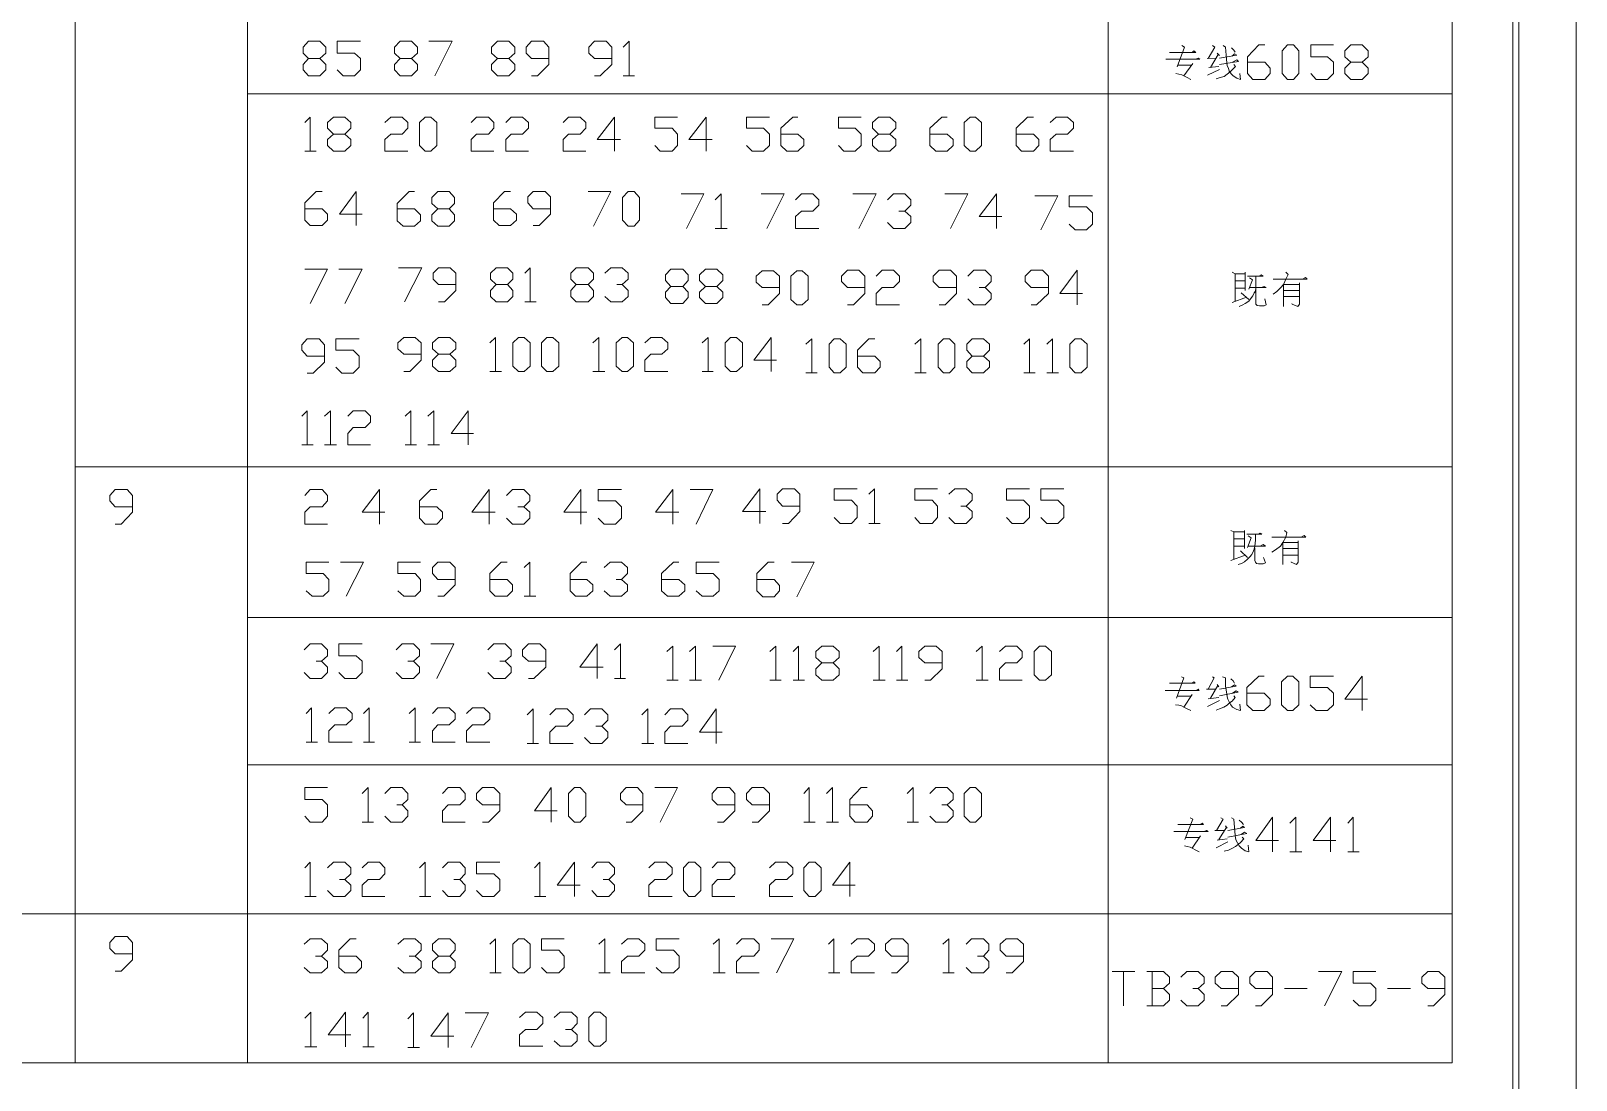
# Model space of a CAD drawing. Header units: millimetres. Extents: x 18 to 1853, y 466 to 763.
# Drawn here: x 1717.9 to 1852.6, y 524.9 to 616.4 of the extents above; entities that cross this region are included whole.
import ezdxf

# ---------------------------------------------------------------- set-up
doc = ezdxf.new("R2010")
doc.units = ezdxf.units.MM
doc.header["$MEASUREMENT"] = 0
doc.layers.add('1', color=7, linetype='Continuous')

msp = doc.modelspace()

# ---------------------------------------------------------------- linework, layer by layer
at = {"color": 255, "linetype": 'Continuous', "lineweight": 0}
msp.add_line((1852.6, 466.19), (1852.6, 763.16), dxfattribs=at)
for points in [[(1721.78, 682.6), (1721.78, 526.43)], [(1736.8, 682.6), (1736.8, 526.43)], [(1811.8, 682.6), (1811.8, 526.43)], [(1742.1, 612.49), (1741.64, 613.01), (1741.64, 613.48), (1742.1, 614), (1743.09, 614), (1743.61, 614.47), (1743.61, 614.99), (1743.09, 615.51), (1742.1, 615.51), (1741.64, 614.99), (1741.64, 614.47), (1742.1, 614)], [(1744.6, 613.01), (1745.12, 612.49), (1746.11, 612.49), (1746.63, 613.01), (1746.63, 614), (1746.11, 614.47), (1744.6, 614.47), (1744.6, 615.51), (1746.63, 615.51)], [(1750.11, 612.49), (1749.59, 613.01), (1749.59, 613.48), (1750.11, 614), (1751.1, 614), (1751.62, 614.47), (1751.62, 614.99), (1751.1, 615.51), (1750.11, 615.51), (1749.59, 614.99), (1749.59, 614.47), (1750.11, 614)], [(1752.6, 615.51), (1754.63, 615.51), (1753.12, 612.49)], [(1758.58, 612.49), (1758.06, 613.01), (1758.06, 613.48), (1758.58, 614), (1759.57, 614), (1760.09, 614.47), (1760.09, 614.99), (1759.57, 615.51), (1758.58, 615.51), (1758.06, 614.99), (1758.06, 614.47), (1758.58, 614)], [(1761.54, 612.49), (1762.06, 612.49), (1763.05, 613.48), (1763.05, 614.99), (1762.58, 615.51), (1761.54, 615.51), (1761.07, 614.99), (1761.07, 614.47), (1761.54, 614), (1763.05, 614)], [(1767.05, 612.49), (1767.52, 612.49), (1768.56, 613.48), (1768.56, 614.99), (1768.04, 615.51), (1767.05, 615.51), (1766.53, 614.99), (1766.53, 614.47), (1767.05, 614), (1768.56, 614)], [(1769.55, 614.99), (1770.07, 615.51), (1770.07, 612.49)], [(1817.15, 614.52), (1819.44, 614.52), (1819.28, 614.67), (1819.13, 614.52)], [(1818.24, 615.14), (1818.45, 614.99), (1817.83, 613.27)], [(1820.89, 615.14), (1821.1, 614.99), (1820.53, 614)], [(1821.41, 614.36), (1820.74, 613.22)], [(1821.31, 614.47), (1821.52, 614.26)], [(1821.52, 614.05), (1823.02, 614.31), (1822.82, 614.41), (1822.61, 614.21)], [(1821.83, 615.14), (1822.04, 614.99), (1822.09, 614.31), (1822.14, 613.63), (1822.19, 613.37), (1822.3, 613.17), (1822.35, 612.91), (1822.56, 612.65), (1822.71, 612.49), (1823.02, 612.28), (1823.34, 612.18), (1823.28, 612.7)], [(1822.56, 614.93), (1822.77, 614.73), (1822.87, 614.57)], [(1823.96, 613.69), (1825.47, 613.69), (1825.94, 613.17), (1825.94, 612.7), (1825.47, 612.18), (1824.43, 612.18), (1823.96, 612.7), (1823.96, 614.15), (1824.95, 615.19), (1825.47, 615.19)], [(1827.44, 612.18), (1826.97, 612.7), (1826.97, 614.67), (1827.44, 615.19), (1827.96, 615.19), (1828.43, 614.67), (1828.43, 612.7), (1827.96, 612.18), (1827.44, 612.18)], [(1829.47, 612.7), (1829.94, 612.18), (1830.92, 612.18), (1831.44, 612.7), (1831.44, 613.69), (1830.92, 614.15), (1829.47, 614.15), (1829.47, 615.19), (1831.44, 615.19)], [(1832.95, 612.18), (1832.43, 612.7), (1832.43, 613.17), (1832.95, 613.69), (1833.94, 613.69), (1834.46, 614.15), (1834.46, 614.67), (1833.94, 615.19), (1832.95, 615.19), (1832.43, 614.67), (1832.43, 614.15), (1832.95, 613.69)], [(1743.09, 614), (1743.61, 613.48), (1743.61, 613.01), (1743.09, 612.49), (1742.1, 612.49)], [(1751.1, 614), (1751.62, 613.48), (1751.62, 613.01), (1751.1, 612.49), (1750.11, 612.49)], [(1759.57, 614), (1760.09, 613.48), (1760.09, 613.01), (1759.57, 612.49), (1758.58, 612.49)], [(1816.84, 613.95), (1819.8, 613.95), (1819.65, 614.05), (1819.44, 613.95)], [(1817.88, 613.43), (1819.02, 613.43)], [(1819.18, 613.58), (1818.4, 612.49)], [(1820.43, 614), (1821.21, 614.05)], [(1820.48, 612.54), (1821.52, 613.06)], [(1820.58, 613.22), (1821.47, 613.32)], [(1822.77, 613.48), (1822.92, 613.32), (1822.61, 613.01), (1822.45, 612.85), (1822.19, 612.65), (1821.93, 612.44), (1821.57, 612.34), (1821.21, 612.23)], [(1821.52, 613.48), (1823.18, 613.74), (1823.02, 613.89), (1822.66, 613.69)], [(1833.94, 613.69), (1834.46, 613.17), (1834.46, 612.7), (1833.94, 612.18), (1832.95, 612.18)], [(1769.55, 612.49), (1770.53, 612.49)], [(1817.72, 612.7), (1817.98, 612.65), (1818.24, 612.59), (1818.4, 612.49), (1818.71, 612.34), (1819.02, 612.18)], [(1736.8, 610.93), (1841.79, 610.93)], [(1741.79, 608.44), (1742.26, 608.9), (1742.26, 605.94)], [(1744.29, 605.94), (1743.77, 606.41), (1743.77, 606.93), (1744.29, 607.4), (1745.27, 607.4), (1745.79, 607.92), (1745.79, 608.44), (1745.27, 608.9), (1744.29, 608.9), (1743.77, 608.44), (1743.77, 607.92), (1744.29, 607.4)], [(1748.76, 608.44), (1749.28, 608.9), (1750.26, 608.9), (1750.78, 608.44), (1750.78, 607.92), (1750.26, 607.4), (1749.28, 607.4), (1748.76, 606.93), (1748.76, 605.94), (1750.78, 605.94)], [(1752.29, 605.94), (1751.77, 606.41), (1751.77, 608.44), (1752.29, 608.9), (1752.76, 608.9), (1753.28, 608.44), (1753.28, 606.41), (1752.76, 605.94), (1752.29, 605.94)], [(1756.29, 608.44), (1756.76, 608.9), (1757.8, 608.9), (1758.27, 608.44), (1758.27, 607.92), (1757.8, 607.4), (1756.76, 607.4), (1756.29, 606.93), (1756.29, 605.94), (1758.27, 605.94)], [(1759.31, 608.44), (1759.77, 608.9), (1760.76, 608.9), (1761.28, 608.44), (1761.28, 607.92), (1760.76, 607.4), (1759.77, 607.4), (1759.31, 606.93), (1759.31, 605.94), (1761.28, 605.94)], [(1764.3, 608.44), (1764.76, 608.9), (1765.8, 608.9), (1766.27, 608.44), (1766.27, 607.92), (1765.8, 607.4), (1764.76, 607.4), (1764.3, 606.93), (1764.3, 605.94), (1766.27, 605.94)], [(1769.29, 606.93), (1767.26, 606.93), (1768.77, 608.9), (1768.77, 605.94)], [(1772.3, 606.41), (1772.77, 605.94), (1773.81, 605.94), (1774.28, 606.41), (1774.28, 607.4), (1773.81, 607.92), (1772.3, 607.92), (1772.3, 608.9), (1774.28, 608.9)], [(1777.29, 606.93), (1775.26, 606.93), (1776.77, 608.9), (1776.77, 605.94)], [(1780.3, 606.41), (1780.77, 605.94), (1781.76, 605.94), (1782.28, 606.41), (1782.28, 607.4), (1781.76, 607.92), (1780.3, 607.92), (1780.3, 608.9), (1782.28, 608.9)], [(1783.27, 607.4), (1784.77, 607.4), (1785.29, 606.93), (1785.29, 606.41), (1784.77, 605.94), (1783.79, 605.94), (1783.27, 606.41), (1783.27, 607.92), (1784.31, 608.9), (1784.77, 608.9)], [(1788.31, 606.41), (1788.78, 605.94), (1789.76, 605.94), (1790.28, 606.41), (1790.28, 607.4), (1789.76, 607.92), (1788.31, 607.92), (1788.31, 608.9), (1790.28, 608.9)], [(1791.79, 605.94), (1791.27, 606.41), (1791.27, 606.93), (1791.79, 607.4), (1792.78, 607.4), (1793.3, 607.92), (1793.3, 608.44), (1792.78, 608.9), (1791.79, 608.9), (1791.27, 608.44), (1791.27, 607.92), (1791.79, 607.4)], [(1796.26, 607.4), (1797.77, 607.4), (1798.29, 606.93), (1798.29, 606.41), (1797.77, 605.94), (1796.78, 605.94), (1796.26, 606.41), (1796.26, 607.92), (1797.3, 608.9), (1797.77, 608.9)], [(1799.79, 605.94), (1799.27, 606.41), (1799.27, 608.44), (1799.79, 608.9), (1800.26, 608.9), (1800.78, 608.44), (1800.78, 606.41), (1800.26, 605.94), (1799.79, 605.94)], [(1803.8, 607.4), (1805.3, 607.4), (1805.77, 606.93), (1805.77, 606.41), (1805.3, 605.94), (1804.26, 605.94), (1803.8, 606.41), (1803.8, 607.92), (1804.78, 608.9), (1805.3, 608.9)], [(1806.76, 608.44), (1807.28, 608.9), (1808.26, 608.9), (1808.78, 608.44), (1808.78, 607.92), (1808.26, 607.4), (1807.28, 607.4), (1806.76, 606.93), (1806.76, 605.94), (1808.78, 605.94)], [(1745.27, 607.4), (1745.79, 606.93), (1745.79, 606.41), (1745.27, 605.94), (1744.29, 605.94)], [(1792.78, 607.4), (1793.3, 606.93), (1793.3, 606.41), (1792.78, 605.94), (1791.79, 605.94)], [(1741.79, 605.94), (1742.78, 605.94)], [(1741.79, 600.9), (1743.3, 600.9), (1743.77, 600.43), (1743.77, 599.91), (1743.3, 599.45), (1742.26, 599.45), (1741.79, 599.91), (1741.79, 601.42), (1742.78, 602.41), (1743.3, 602.41)], [(1746.78, 600.43), (1744.81, 600.43), (1746.26, 602.41), (1746.26, 599.45)], [(1749.85, 600.9), (1751.36, 600.9), (1751.88, 600.38), (1751.88, 599.86), (1751.36, 599.39), (1750.37, 599.39), (1749.85, 599.86), (1749.85, 601.37), (1750.89, 602.41), (1751.36, 602.41)], [(1753.38, 599.39), (1752.86, 599.86), (1752.86, 600.38), (1753.38, 600.9), (1754.37, 600.9), (1754.84, 601.37), (1754.84, 601.89), (1754.37, 602.41), (1753.38, 602.41), (1752.86, 601.89), (1752.86, 601.37), (1753.38, 600.9)], [(1758.22, 600.9), (1759.72, 600.9), (1760.24, 600.43), (1760.24, 599.91), (1759.72, 599.45), (1758.74, 599.45), (1758.22, 599.91), (1758.22, 601.42), (1759.2, 602.41), (1759.72, 602.41)], [(1761.7, 599.45), (1762.22, 599.45), (1763.21, 600.43), (1763.21, 601.94), (1762.74, 602.41), (1761.7, 602.41), (1761.23, 601.94), (1761.23, 601.42), (1761.7, 600.9), (1763.21, 600.9)], [(1766.48, 602.41), (1768.45, 602.41), (1766.95, 599.39)], [(1769.96, 599.39), (1769.49, 599.91), (1769.49, 601.89), (1769.96, 602.41), (1770.48, 602.41), (1770.95, 601.89), (1770.95, 599.91), (1770.48, 599.39), (1769.96, 599.39)], [(1774.59, 602.2), (1776.56, 602.2), (1775.05, 599.19)], [(1777.55, 601.68), (1778.07, 602.2), (1778.07, 599.19)], [(1781.55, 602.2), (1783.58, 602.2), (1782.07, 599.19)], [(1784.57, 601.68), (1785.09, 602.2), (1786.07, 602.2), (1786.59, 601.68), (1786.59, 601.21), (1786.07, 600.69), (1785.09, 600.69), (1784.57, 600.23), (1784.57, 599.19), (1786.59, 599.19)], [(1789.55, 602.2), (1791.58, 602.2), (1790.07, 599.19)], [(1792.57, 601.68), (1793.09, 602.2), (1794.08, 602.2), (1794.6, 601.68), (1794.6, 601.21), (1794.08, 600.69), (1793.56, 600.69)], [(1797.56, 602.2), (1799.59, 602.2), (1798.08, 599.19)], [(1802.55, 600.23), (1800.57, 600.23), (1802.08, 602.2), (1802.08, 599.19)], [(1754.37, 600.9), (1754.84, 600.38), (1754.84, 599.86), (1754.37, 599.39), (1753.38, 599.39)], [(1805.41, 602.04), (1807.43, 602.04), (1805.93, 599.08)], [(1808.42, 599.55), (1808.94, 599.08), (1809.93, 599.08), (1810.45, 599.55), (1810.45, 600.54), (1809.93, 601.06), (1808.42, 601.06), (1808.42, 602.04), (1810.45, 602.04)], [(1794.08, 600.69), (1794.6, 600.23), (1794.6, 599.71), (1794.08, 599.19), (1793.09, 599.19), (1792.57, 599.71)], [(1777.55, 599.19), (1778.59, 599.19)], [(1741.79, 595.65), (1743.77, 595.65), (1742.26, 592.64)], [(1744.75, 595.65), (1746.78, 595.65), (1745.27, 592.64)], [(1749.95, 595.76), (1751.98, 595.76), (1750.47, 592.79)], [(1753.43, 592.79), (1753.95, 592.79), (1754.94, 593.78), (1754.94, 595.29), (1754.47, 595.76), (1753.43, 595.76), (1752.97, 595.29), (1752.97, 594.77), (1753.43, 594.3), (1754.94, 594.3)], [(1758.48, 592.79), (1757.96, 593.26), (1757.96, 593.78), (1758.48, 594.3), (1759.46, 594.3), (1759.93, 594.77), (1759.93, 595.29), (1759.46, 595.76), (1758.48, 595.76), (1757.96, 595.29), (1757.96, 594.77), (1758.48, 594.3)], [(1760.97, 595.29), (1761.44, 595.76), (1761.44, 592.79)], [(1765.44, 592.79), (1764.97, 593.26), (1764.97, 593.78), (1765.44, 594.3), (1766.48, 594.3), (1766.95, 594.77), (1766.95, 595.29), (1766.48, 595.76), (1765.44, 595.76), (1764.97, 595.29), (1764.97, 594.77), (1765.44, 594.3)], [(1767.93, 595.29), (1768.45, 595.76), (1769.44, 595.76), (1769.96, 595.29), (1769.96, 594.77), (1769.44, 594.3), (1768.97, 594.3)], [(1773.7, 592.64), (1773.24, 593.16), (1773.24, 593.63), (1773.7, 594.14), (1774.74, 594.14), (1775.21, 594.66), (1775.21, 595.13), (1774.74, 595.65), (1773.7, 595.65), (1773.24, 595.13), (1773.24, 594.66), (1773.7, 594.14)], [(1776.72, 592.64), (1776.2, 593.16), (1776.2, 593.63), (1776.72, 594.14), (1777.71, 594.14), (1778.22, 594.66), (1778.22, 595.13), (1777.71, 595.65), (1776.72, 595.65), (1776.2, 595.13), (1776.2, 594.66), (1776.72, 594.14)], [(1781.66, 592.53), (1782.17, 592.53), (1783.16, 593.52), (1783.16, 595.03), (1782.64, 595.5), (1781.66, 595.5), (1781.14, 595.03), (1781.14, 594.51), (1781.66, 594.04), (1783.16, 594.04)], [(1784.67, 592.53), (1784.15, 593), (1784.15, 595.03), (1784.67, 595.5), (1785.14, 595.5), (1785.66, 595.03), (1785.66, 593), (1785.14, 592.53), (1784.67, 592.53)], [(1789.09, 592.53), (1789.61, 592.53), (1790.59, 593.52), (1790.59, 595.03), (1790.07, 595.55), (1789.09, 595.55), (1788.57, 595.03), (1788.57, 594.56), (1789.09, 594.04), (1790.59, 594.04)], [(1791.58, 595.03), (1792.1, 595.55), (1793.09, 595.55), (1793.61, 595.03), (1793.61, 594.56), (1793.09, 594.04), (1792.1, 594.04), (1791.58, 593.52), (1791.58, 592.53), (1793.61, 592.53)], [(1797.09, 592.53), (1797.61, 592.53), (1798.6, 593.52), (1798.6, 595.03), (1798.08, 595.55), (1797.09, 595.55), (1796.57, 595.03), (1796.57, 594.56), (1797.09, 594.04), (1798.6, 594.04)], [(1799.59, 595.03), (1800.11, 595.55), (1801.09, 595.55), (1801.61, 595.03), (1801.61, 594.56), (1801.09, 594.04), (1800.57, 594.04)], [(1805.09, 592.53), (1805.56, 592.53), (1806.6, 593.52), (1806.6, 595.03), (1806.08, 595.55), (1805.09, 595.55), (1804.57, 595.03), (1804.57, 594.56), (1805.09, 594.04), (1806.6, 594.04)], [(1809.56, 593.52), (1807.59, 593.52), (1809.1, 595.55), (1809.1, 592.53)], [(1822.61, 595.39), (1822.87, 595.24), (1822.87, 592.85)], [(1823.75, 595.39), (1823.75, 593.78)], [(1827.29, 595.39), (1827.49, 595.18), (1827.34, 594.82), (1827.08, 594.3), (1826.87, 594.04), (1826.51, 593.68), (1826.2, 593.47)], [(1759.46, 594.3), (1759.93, 593.78), (1759.93, 593.26), (1759.46, 592.79), (1758.48, 592.79)], [(1766.48, 594.3), (1766.95, 593.78), (1766.95, 593.26), (1766.48, 592.79), (1765.44, 592.79)], [(1769.44, 594.3), (1769.96, 593.78), (1769.96, 593.26), (1769.44, 592.79), (1768.45, 592.79), (1767.93, 593.26)], [(1774.74, 594.14), (1775.21, 593.63), (1775.21, 593.16), (1774.74, 592.64), (1773.7, 592.64)], [(1777.71, 594.14), (1778.22, 593.63), (1778.22, 593.16), (1777.71, 592.64), (1776.72, 592.64)], [(1801.09, 594.04), (1801.61, 593.52), (1801.61, 593.05), (1801.09, 592.53), (1800.11, 592.53), (1799.59, 593.05)], [(1822.87, 595.24), (1823.75, 595.24)], [(1822.87, 594.61), (1823.75, 594.61)], [(1822.87, 593.99), (1823.75, 593.99)], [(1824.69, 595.03), (1824.69, 594.51), (1824.69, 593.99), (1824.64, 593.73), (1824.53, 593.57), (1824.43, 593.31), (1824.22, 593.05), (1824.06, 592.85), (1823.75, 592.64), (1823.54, 592.53), (1823.23, 592.38)], [(1823.96, 595.03), (1825.31, 595.03), (1825.16, 595.13), (1824.95, 595.03)], [(1824.12, 594.87), (1824.38, 594.72), (1824.06, 593.89)], [(1824.12, 594.04), (1825.57, 594.04), (1825.42, 594.14), (1825.16, 594.04)], [(1826.2, 594.77), (1829.16, 594.77), (1829, 594.92), (1828.74, 594.77)], [(1827.08, 592.38), (1827.08, 594.3)], [(1827.08, 594.3), (1828.48, 594.3)], [(1828.48, 594.46), (1828.48, 592.59), (1828.33, 592.38), (1827.86, 592.59), (1827.81, 592.64)], [(1760.97, 592.79), (1761.96, 592.79)], [(1822.61, 592.74), (1823.86, 593.21)], [(1823.39, 593.57), (1824.06, 593)], [(1824.69, 593.83), (1824.69, 592.79), (1824.69, 592.59), (1824.79, 592.48), (1825, 592.43), (1825.42, 592.43), (1825.57, 592.53), (1825.47, 593.05)], [(1827.08, 593.78), (1828.48, 593.78)], [(1827.08, 593.26), (1828.48, 593.26)], [(1742, 586.56), (1742.52, 586.56), (1743.51, 587.54), (1743.51, 589.05), (1743.04, 589.57), (1742, 589.57), (1741.53, 589.05), (1741.53, 588.58), (1742, 588.06), (1743.51, 588.06)], [(1744.5, 587.08), (1745.01, 586.56), (1746, 586.56), (1746.52, 587.08), (1746.52, 588.06), (1746, 588.58), (1744.5, 588.58), (1744.5, 589.57), (1746.52, 589.57)], [(1750.42, 586.71), (1750.94, 586.71), (1751.93, 587.7), (1751.93, 589.21), (1751.41, 589.68), (1750.42, 589.68), (1749.9, 589.21), (1749.9, 588.69), (1750.42, 588.22), (1751.93, 588.22)], [(1753.43, 586.71), (1752.91, 587.18), (1752.91, 587.7), (1753.43, 588.22), (1754.42, 588.22), (1754.94, 588.69), (1754.94, 589.21), (1754.42, 589.68), (1753.43, 589.68), (1752.91, 589.21), (1752.91, 588.69), (1753.43, 588.22)], [(1757.9, 589.21), (1758.42, 589.68), (1758.42, 586.71)], [(1760.4, 586.71), (1759.93, 587.18), (1759.93, 589.21), (1760.4, 589.68), (1760.92, 589.68), (1761.44, 589.21), (1761.44, 587.18), (1760.92, 586.71), (1760.4, 586.71)], [(1762.89, 586.71), (1762.43, 587.18), (1762.43, 589.21), (1762.89, 589.68), (1763.41, 589.68), (1763.93, 589.21), (1763.93, 587.18), (1763.41, 586.71), (1762.89, 586.71)], [(1766.9, 589.21), (1767.41, 589.68), (1767.41, 586.71)], [(1769.44, 586.71), (1768.92, 587.18), (1768.92, 589.21), (1769.44, 589.68), (1769.91, 589.68), (1770.43, 589.21), (1770.43, 587.18), (1769.91, 586.71), (1769.44, 586.71)], [(1771.42, 589.21), (1771.94, 589.68), (1772.92, 589.68), (1773.44, 589.21), (1773.44, 588.69), (1772.92, 588.22), (1771.94, 588.22), (1771.42, 587.7), (1771.42, 586.71), (1773.44, 586.71)], [(1776.41, 589.21), (1776.93, 589.68), (1776.93, 586.71)], [(1778.9, 586.71), (1778.43, 587.18), (1778.43, 589.21), (1778.9, 589.68), (1779.42, 589.68), (1779.94, 589.21), (1779.94, 587.18), (1779.42, 586.71), (1778.9, 586.71)], [(1782.9, 587.7), (1780.93, 587.7), (1782.43, 589.68), (1782.43, 586.71)], [(1785.45, 589.1), (1785.97, 589.57), (1785.97, 586.61)], [(1787.94, 586.61), (1787.48, 587.08), (1787.48, 589.1), (1787.94, 589.57), (1788.46, 589.57), (1788.98, 589.1), (1788.98, 587.08), (1788.46, 586.61), (1787.94, 586.61)], [(1789.97, 588.06), (1791.48, 588.06), (1791.95, 587.6), (1791.95, 587.08), (1791.48, 586.61), (1790.44, 586.61), (1789.97, 587.08), (1789.97, 588.58), (1790.96, 589.57), (1791.48, 589.57)], [(1794.96, 589.1), (1795.48, 589.57), (1795.48, 586.61)], [(1797.45, 586.61), (1796.99, 587.08), (1796.99, 589.1), (1797.45, 589.57), (1797.97, 589.57), (1798.44, 589.1), (1798.44, 587.08), (1797.97, 586.61), (1797.45, 586.61)], [(1799.95, 586.61), (1799.48, 587.08), (1799.48, 587.6), (1799.95, 588.06), (1800.94, 588.06), (1801.46, 588.58), (1801.46, 589.1), (1800.94, 589.57), (1799.95, 589.57), (1799.48, 589.1), (1799.48, 588.58), (1799.95, 588.06)], [(1804.47, 589.1), (1804.94, 589.57), (1804.94, 586.61)], [(1806.45, 589.1), (1806.97, 589.57), (1806.97, 586.61)], [(1808.94, 586.61), (1808.47, 587.08), (1808.47, 589.1), (1808.94, 589.57), (1809.46, 589.57), (1809.98, 589.1), (1809.98, 587.08), (1809.46, 586.61), (1808.94, 586.61)], [(1754.42, 588.22), (1754.94, 587.7), (1754.94, 587.18), (1754.42, 586.71), (1753.43, 586.71)], [(1800.94, 588.06), (1801.46, 587.6), (1801.46, 587.08), (1800.94, 586.61), (1799.95, 586.61)], [(1757.9, 586.71), (1758.94, 586.71)], [(1766.9, 586.71), (1767.93, 586.71)], [(1776.41, 586.71), (1777.39, 586.71)], [(1785.45, 586.61), (1786.44, 586.61)], [(1794.96, 586.61), (1795.95, 586.61)], [(1804.47, 586.61), (1805.46, 586.61)], [(1806.45, 586.61), (1807.49, 586.61)], [(1741.53, 582.81), (1742, 583.28), (1742, 580.32)], [(1743.51, 582.81), (1744.03, 583.28), (1744.03, 580.32)], [(1745.53, 582.81), (1746, 583.28), (1747.04, 583.28), (1747.51, 582.81), (1747.51, 582.3), (1747.04, 581.83), (1746, 581.83), (1745.53, 581.31), (1745.53, 580.32), (1747.51, 580.32)], [(1750.52, 582.81), (1751.04, 583.28), (1751.04, 580.32)], [(1752.5, 582.81), (1753.02, 583.28), (1753.02, 580.32)], [(1756.5, 581.31), (1754.53, 581.31), (1756.03, 583.28), (1756.03, 580.32)], [(1741.53, 580.32), (1742.52, 580.32)], [(1743.51, 580.32), (1744.55, 580.32)], [(1750.52, 580.32), (1751.51, 580.32)], [(1752.5, 580.32), (1753.54, 580.32)], [(1721.78, 578.4), (1841.79, 578.4)], [(1781.97, 574.5), (1779.94, 574.5), (1781.45, 576.47), (1781.45, 573.46)], [(1783.42, 573.46), (1783.94, 573.46), (1784.93, 574.5), (1784.93, 576.01), (1784.46, 576.47), (1783.42, 576.47), (1782.95, 576.01), (1782.95, 575.49), (1783.42, 574.97), (1784.93, 574.97)], [(1787.94, 573.98), (1788.46, 573.46), (1789.45, 573.46), (1789.92, 573.98), (1789.92, 574.97), (1789.45, 575.49), (1787.94, 575.49), (1787.94, 576.47), (1789.92, 576.47)], [(1790.96, 576.01), (1791.43, 576.47), (1791.43, 573.46)], [(1794.96, 573.98), (1795.43, 573.46), (1796.47, 573.46), (1796.93, 573.98), (1796.93, 574.97), (1796.47, 575.49), (1794.96, 575.49), (1794.96, 576.47), (1796.93, 576.47)], [(1797.92, 576.01), (1798.44, 576.47), (1799.43, 576.47), (1799.95, 576.01), (1799.95, 575.49), (1799.43, 574.97), (1798.96, 574.97)], [(1802.96, 573.98), (1803.43, 573.46), (1804.42, 573.46), (1804.94, 573.98), (1804.94, 574.97), (1804.42, 575.49), (1802.96, 575.49), (1802.96, 576.47), (1804.94, 576.47)], [(1805.93, 573.98), (1806.45, 573.46), (1807.43, 573.46), (1807.95, 573.98), (1807.95, 574.97), (1807.43, 575.49), (1805.93, 575.49), (1805.93, 576.47), (1807.95, 576.47)], [(1725.27, 573.41), (1725.79, 573.41), (1726.77, 574.45), (1726.77, 575.9), (1726.3, 576.42), (1725.27, 576.42), (1724.8, 575.9), (1724.8, 575.43), (1725.27, 574.92), (1726.77, 574.92)], [(1741.79, 575.9), (1742.26, 576.42), (1743.3, 576.42), (1743.77, 575.9), (1743.77, 575.43), (1743.3, 574.92), (1742.26, 574.92), (1741.79, 574.45), (1741.79, 573.41), (1743.77, 573.41)], [(1748.76, 574.45), (1746.78, 574.45), (1748.29, 576.42), (1748.29, 573.41)], [(1751.77, 574.92), (1753.28, 574.92), (1753.8, 574.45), (1753.8, 573.93), (1753.28, 573.41), (1752.29, 573.41), (1751.77, 573.93), (1751.77, 575.43), (1752.76, 576.42), (1753.28, 576.42)], [(1758.37, 574.45), (1756.34, 574.45), (1757.85, 576.42), (1757.85, 573.41)], [(1759.36, 575.9), (1759.88, 576.42), (1760.87, 576.42), (1761.39, 575.9), (1761.39, 575.43), (1760.87, 574.92), (1760.35, 574.92)], [(1766.38, 574.45), (1764.35, 574.45), (1765.86, 576.42), (1765.86, 573.41)], [(1767.36, 573.93), (1767.88, 573.41), (1768.87, 573.41), (1769.39, 573.93), (1769.39, 574.92), (1768.87, 575.43), (1767.36, 575.43), (1767.36, 576.42), (1769.39, 576.42)], [(1774.38, 574.45), (1772.35, 574.45), (1773.86, 576.42), (1773.86, 573.41)], [(1775.37, 576.42), (1777.34, 576.42), (1775.89, 573.41)], [(1760.87, 574.92), (1761.39, 574.45), (1761.39, 573.93), (1760.87, 573.41), (1759.88, 573.41), (1759.36, 573.93)], [(1799.43, 574.97), (1799.95, 574.5), (1799.95, 573.98), (1799.43, 573.46), (1798.44, 573.46), (1797.92, 573.98)], [(1790.96, 573.46), (1791.95, 573.46)], [(1822.51, 572.84), (1822.77, 572.73), (1822.77, 570.34)], [(1822.77, 572.73), (1823.7, 572.73)], [(1824.64, 572.52), (1824.64, 572), (1824.58, 571.49), (1824.53, 571.23), (1824.48, 571.07), (1824.32, 570.76), (1824.17, 570.55), (1823.96, 570.34), (1823.7, 570.13), (1823.44, 569.98), (1823.13, 569.87)], [(1823.7, 572.84), (1823.7, 571.28)], [(1823.91, 572.52), (1825.21, 572.52), (1825.05, 572.63), (1824.9, 572.52)], [(1827.18, 572.84), (1827.39, 572.68), (1827.29, 572.26), (1827.03, 571.8), (1826.82, 571.49), (1826.4, 571.17), (1826.09, 570.97)], [(1826.09, 572.26), (1829.05, 572.26), (1828.9, 572.42), (1828.64, 572.26)], [(1822.77, 572.11), (1823.7, 572.11)], [(1822.77, 571.49), (1823.7, 571.49)], [(1823.34, 571.07), (1823.96, 570.5)], [(1824.01, 572.37), (1824.27, 572.21), (1823.96, 571.38)], [(1824.01, 571.49), (1825.52, 571.49), (1825.31, 571.64), (1825.05, 571.49)], [(1824.58, 571.33), (1824.58, 570.24), (1824.64, 570.08), (1824.74, 569.98), (1824.9, 569.93), (1825.31, 569.93), (1825.52, 570.03), (1825.36, 570.5)], [(1827.03, 571.8), (1828.38, 571.8)], [(1827.03, 569.87), (1827.03, 571.74)], [(1827.03, 571.28), (1828.38, 571.28)], [(1828.38, 571.95), (1828.38, 570.08), (1828.22, 569.87), (1827.75, 570.08), (1827.75, 570.13)], [(1741.9, 567.59), (1742.42, 567.12), (1743.4, 567.12), (1743.87, 567.59), (1743.87, 568.57), (1743.4, 569.09), (1741.9, 569.09), (1741.9, 570.08), (1743.87, 570.08)], [(1744.91, 570.08), (1746.89, 570.08), (1745.38, 567.12)], [(1749.9, 567.59), (1750.42, 567.12), (1751.41, 567.12), (1751.88, 567.59), (1751.88, 568.57), (1751.41, 569.09), (1749.9, 569.09), (1749.9, 570.08), (1751.88, 570.08)], [(1753.38, 567.12), (1753.9, 567.12), (1754.89, 568.11), (1754.89, 569.61), (1754.42, 570.08), (1753.38, 570.08), (1752.91, 569.61), (1752.91, 569.09), (1753.38, 568.57), (1754.89, 568.57)], [(1757.9, 568.57), (1759.41, 568.57), (1759.88, 568.11), (1759.88, 567.59), (1759.41, 567.12), (1758.37, 567.12), (1757.9, 567.59), (1757.9, 569.09), (1758.89, 570.08), (1759.41, 570.08)], [(1760.92, 569.61), (1761.39, 570.08), (1761.39, 567.12)], [(1764.92, 568.57), (1766.38, 568.57), (1766.9, 568.11), (1766.9, 567.59), (1766.38, 567.12), (1765.39, 567.12), (1764.92, 567.59), (1764.92, 569.09), (1765.91, 570.08), (1766.38, 570.08)], [(1767.88, 569.61), (1768.4, 570.08), (1769.39, 570.08), (1769.91, 569.61), (1769.91, 569.09), (1769.39, 568.57), (1768.92, 568.57)], [(1772.87, 568.57), (1774.38, 568.57), (1774.9, 568.11), (1774.9, 567.59), (1774.38, 567.12), (1773.39, 567.12), (1772.87, 567.59), (1772.87, 569.09), (1773.91, 570.08), (1774.38, 570.08)], [(1775.89, 567.59), (1776.41, 567.12), (1777.39, 567.12), (1777.91, 567.59), (1777.91, 568.57), (1777.39, 569.09), (1775.89, 569.09), (1775.89, 570.08), (1777.91, 570.08)], [(1781.19, 568.57), (1782.69, 568.57), (1783.16, 568.05), (1783.16, 567.59), (1782.69, 567.07), (1781.71, 567.07), (1781.19, 567.59), (1781.19, 569.09), (1782.17, 570.08), (1782.69, 570.08)], [(1784.2, 570.08), (1786.18, 570.08), (1784.67, 567.07)], [(1822.51, 570.24), (1823.75, 570.71)], [(1827.03, 570.71), (1828.38, 570.71)], [(1769.39, 568.57), (1769.91, 568.11), (1769.91, 567.59), (1769.39, 567.12), (1768.4, 567.12), (1767.88, 567.59)], [(1760.92, 567.12), (1761.91, 567.12)], [(1736.8, 565.25), (1841.79, 565.25)], [(1741.74, 562.44), (1742.26, 562.96), (1743.25, 562.96), (1743.77, 562.44), (1743.77, 561.92), (1743.25, 561.45), (1742.78, 561.45)], [(1744.75, 560.47), (1745.27, 559.95), (1746.26, 559.95), (1746.78, 560.47), (1746.78, 561.45), (1746.26, 561.92), (1744.75, 561.92), (1744.75, 562.96), (1746.78, 562.96)], [(1749.74, 562.44), (1750.26, 562.96), (1751.25, 562.96), (1751.77, 562.44), (1751.77, 561.92), (1751.25, 561.45), (1750.78, 561.45)], [(1752.76, 562.96), (1754.79, 562.96), (1753.28, 559.95)], [(1757.75, 562.44), (1758.27, 562.96), (1759.26, 562.96), (1759.77, 562.44), (1759.77, 561.92), (1759.26, 561.45), (1758.79, 561.45)], [(1761.28, 559.95), (1761.75, 559.95), (1762.79, 560.93), (1762.79, 562.44), (1762.27, 562.96), (1761.28, 562.96), (1760.76, 562.44), (1760.76, 561.92), (1761.28, 561.45), (1762.79, 561.45)], [(1767.78, 560.93), (1765.75, 560.93), (1767.26, 562.96), (1767.26, 559.95)], [(1768.77, 562.44), (1769.29, 562.96), (1769.29, 559.95)], [(1773.34, 562.29), (1773.86, 562.75), (1773.86, 559.79)], [(1775.31, 562.29), (1775.83, 562.75), (1775.83, 559.79)], [(1777.34, 562.75), (1779.32, 562.75), (1777.86, 559.79)], [(1782.33, 562.29), (1782.85, 562.75), (1782.85, 559.79)], [(1784.36, 562.29), (1784.83, 562.75), (1784.83, 559.79)], [(1786.85, 559.79), (1786.33, 560.26), (1786.33, 560.78), (1786.85, 561.3), (1787.84, 561.3), (1788.36, 561.77), (1788.36, 562.29), (1787.84, 562.75), (1786.85, 562.75), (1786.33, 562.29), (1786.33, 561.77), (1786.85, 561.3)], [(1791.32, 562.29), (1791.84, 562.75), (1791.84, 559.79)], [(1793.35, 562.29), (1793.82, 562.75), (1793.82, 559.79)], [(1795.84, 559.79), (1796.31, 559.79), (1797.35, 560.78), (1797.35, 562.29), (1796.83, 562.75), (1795.84, 562.75), (1795.32, 562.29), (1795.32, 561.77), (1795.84, 561.3), (1797.35, 561.3)], [(1800.31, 562.29), (1800.83, 562.75), (1800.83, 559.79)], [(1802.34, 562.29), (1802.86, 562.75), (1803.85, 562.75), (1804.31, 562.29), (1804.31, 561.77), (1803.85, 561.3), (1802.86, 561.3), (1802.34, 560.78), (1802.34, 559.79), (1804.31, 559.79)], [(1805.82, 559.79), (1805.35, 560.26), (1805.35, 562.29), (1805.82, 562.75), (1806.34, 562.75), (1806.86, 562.29), (1806.86, 560.26), (1806.34, 559.79), (1805.82, 559.79)], [(1743.25, 561.45), (1743.77, 560.93), (1743.77, 560.47), (1743.25, 559.95), (1742.26, 559.95), (1741.74, 560.47)], [(1751.25, 561.45), (1751.77, 560.93), (1751.77, 560.47), (1751.25, 559.95), (1750.26, 559.95), (1749.74, 560.47)], [(1759.26, 561.45), (1759.77, 560.93), (1759.77, 560.47), (1759.26, 559.95), (1758.27, 559.95), (1757.75, 560.47)], [(1787.84, 561.3), (1788.36, 560.78), (1788.36, 560.26), (1787.84, 559.79), (1786.85, 559.79)], [(1768.77, 559.95), (1769.75, 559.95)], [(1773.34, 559.79), (1774.33, 559.79)], [(1775.31, 559.79), (1776.35, 559.79)], [(1782.33, 559.79), (1783.32, 559.79)], [(1784.36, 559.79), (1785.35, 559.79)], [(1791.32, 559.79), (1792.36, 559.79)], [(1793.35, 559.79), (1794.34, 559.79)], [(1800.31, 559.79), (1801.35, 559.79)], [(1816.79, 558.91), (1819.75, 558.91), (1819.65, 559.01), (1819.44, 558.91)], [(1817.15, 559.53), (1819.39, 559.53), (1819.28, 559.64), (1819.08, 559.53)], [(1818.19, 560.1), (1818.4, 560), (1817.78, 558.23)], [(1820.37, 559.01), (1821.21, 559.01)], [(1820.89, 560.1), (1821.05, 560), (1820.53, 559.01)], [(1821.36, 559.32), (1820.74, 558.23)], [(1821.31, 559.43), (1821.47, 559.22)], [(1821.52, 559.01), (1822.97, 559.27), (1822.82, 559.38), (1822.56, 559.22)], [(1821.78, 560.1), (1822.04, 560), (1822.04, 559.27), (1822.14, 558.6), (1822.19, 558.34), (1822.25, 558.13), (1822.35, 557.92), (1822.51, 557.66), (1822.66, 557.45), (1823.02, 557.24), (1823.34, 557.14), (1823.28, 557.71)], [(1822.51, 559.9), (1822.71, 559.74), (1822.82, 559.53)], [(1823.91, 558.65), (1825.42, 558.65), (1825.94, 558.13), (1825.94, 557.66), (1825.42, 557.14), (1824.43, 557.14), (1823.91, 557.66), (1823.91, 559.17), (1824.95, 560.16), (1825.42, 560.16)], [(1827.44, 557.14), (1826.92, 557.66), (1826.92, 559.64), (1827.44, 560.16), (1827.91, 560.16), (1828.43, 559.64), (1828.43, 557.66), (1827.91, 557.14), (1827.44, 557.14)], [(1829.42, 557.66), (1829.94, 557.14), (1830.92, 557.14), (1831.44, 557.66), (1831.44, 558.65), (1830.92, 559.17), (1829.42, 559.17), (1829.42, 560.16), (1831.44, 560.16)], [(1834.41, 558.13), (1832.43, 558.13), (1833.94, 560.16), (1833.94, 557.14)], [(1817.67, 557.66), (1817.98, 557.61), (1818.19, 557.56), (1818.4, 557.45), (1818.71, 557.3), (1819.02, 557.14)], [(1817.88, 558.39), (1819.02, 558.39)], [(1819.13, 558.54), (1818.4, 557.45)], [(1820.48, 557.5), (1821.52, 558.02)], [(1820.53, 558.18), (1821.47, 558.28)], [(1822.77, 558.44), (1822.87, 558.28), (1822.61, 557.97), (1822.4, 557.82), (1822.19, 557.61), (1821.88, 557.45), (1821.52, 557.3), (1821.21, 557.19)], [(1821.52, 558.44), (1823.13, 558.75), (1822.97, 558.86), (1822.66, 558.65)], [(1741.9, 556.88), (1742.36, 557.4), (1742.36, 554.39)], [(1743.87, 556.88), (1744.39, 557.4), (1745.38, 557.4), (1745.9, 556.88), (1745.9, 556.41), (1745.38, 555.89), (1744.39, 555.89), (1743.87, 555.37), (1743.87, 554.39), (1745.9, 554.39)], [(1746.89, 556.88), (1747.41, 557.4), (1747.41, 554.39)], [(1750.89, 556.88), (1751.41, 557.4), (1751.41, 554.39)], [(1752.91, 556.88), (1753.38, 557.4), (1754.37, 557.4), (1754.89, 556.88), (1754.89, 556.41), (1754.37, 555.89), (1753.38, 555.89), (1752.91, 555.37), (1752.91, 554.39), (1754.89, 554.39)], [(1755.88, 556.88), (1756.4, 557.4), (1757.38, 557.4), (1757.9, 556.88), (1757.9, 556.41), (1757.38, 555.89), (1756.4, 555.89), (1755.88, 555.37), (1755.88, 554.39), (1757.9, 554.39)], [(1761.18, 556.78), (1761.7, 557.3), (1761.7, 554.28)], [(1763.15, 556.78), (1763.67, 557.3), (1764.66, 557.3), (1765.18, 556.78), (1765.18, 556.31), (1764.66, 555.79), (1763.67, 555.79), (1763.15, 555.27), (1763.15, 554.28), (1765.18, 554.28)], [(1766.17, 556.78), (1766.69, 557.3), (1767.67, 557.3), (1768.19, 556.78), (1768.19, 556.31), (1767.67, 555.79), (1767.15, 555.79)], [(1771.16, 556.78), (1771.68, 557.3), (1771.68, 554.28)], [(1773.18, 556.78), (1773.65, 557.3), (1774.69, 557.3), (1775.16, 556.78), (1775.16, 556.31), (1774.69, 555.79), (1773.65, 555.79), (1773.18, 555.27), (1773.18, 554.28), (1775.16, 554.28)], [(1778.17, 555.27), (1776.2, 555.27), (1777.65, 557.3), (1777.65, 554.28)], [(1767.67, 555.79), (1768.19, 555.27), (1768.19, 554.8), (1767.67, 554.28), (1766.69, 554.28), (1766.17, 554.8)], [(1741.9, 554.39), (1742.88, 554.39)], [(1746.89, 554.39), (1747.87, 554.39)], [(1750.89, 554.39), (1751.88, 554.39)], [(1761.18, 554.28), (1762.17, 554.28)], [(1771.16, 554.28), (1772.2, 554.28)], [(1736.8, 552.41), (1841.79, 552.41)], [(1741.79, 547.94), (1742.26, 547.42), (1743.3, 547.42), (1743.77, 547.94), (1743.77, 548.93), (1743.3, 549.4), (1741.79, 549.4), (1741.79, 550.44), (1743.77, 550.44)], [(1746.78, 549.92), (1747.3, 550.44), (1747.3, 547.42)], [(1748.76, 549.92), (1749.28, 550.44), (1750.26, 550.44), (1750.78, 549.92), (1750.78, 549.4), (1750.26, 548.93), (1749.8, 548.93)], [(1753.8, 549.92), (1754.27, 550.44), (1755.31, 550.44), (1755.77, 549.92), (1755.77, 549.4), (1755.31, 548.93), (1754.27, 548.93), (1753.8, 548.41), (1753.8, 547.42), (1755.77, 547.42)], [(1757.28, 547.42), (1757.8, 547.42), (1758.79, 548.41), (1758.79, 549.92), (1758.27, 550.44), (1757.28, 550.44), (1756.76, 549.92), (1756.76, 549.4), (1757.28, 548.93), (1758.79, 548.93)], [(1763.78, 548.41), (1761.8, 548.41), (1763.26, 550.44), (1763.26, 547.42)], [(1765.28, 547.42), (1764.76, 547.94), (1764.76, 549.92), (1765.28, 550.44), (1765.8, 550.44), (1766.27, 549.92), (1766.27, 547.94), (1765.8, 547.42), (1765.28, 547.42)], [(1769.81, 547.42), (1770.27, 547.42), (1771.26, 548.41), (1771.26, 549.92), (1770.79, 550.44), (1769.81, 550.44), (1769.29, 549.92), (1769.29, 549.4), (1769.81, 548.93), (1771.26, 548.93)], [(1772.3, 550.44), (1774.28, 550.44), (1772.77, 547.42)], [(1777.76, 547.42), (1778.28, 547.42), (1779.26, 548.41), (1779.26, 549.92), (1778.8, 550.44), (1777.76, 550.44), (1777.29, 549.92), (1777.29, 549.4), (1777.76, 548.93), (1779.26, 548.93)], [(1780.77, 547.42), (1781.29, 547.42), (1782.28, 548.41), (1782.28, 549.92), (1781.76, 550.44), (1780.77, 550.44), (1780.3, 549.92), (1780.3, 549.4), (1780.77, 548.93), (1782.28, 548.93)], [(1785.29, 549.92), (1785.76, 550.44), (1785.76, 547.42)], [(1787.27, 549.92), (1787.79, 550.44), (1787.79, 547.42)], [(1789.3, 548.93), (1790.8, 548.93), (1791.27, 548.41), (1791.27, 547.94), (1790.8, 547.42), (1789.76, 547.42), (1789.3, 547.94), (1789.3, 549.4), (1790.28, 550.44), (1790.8, 550.44)], [(1794.28, 549.92), (1794.8, 550.44), (1794.8, 547.42)], [(1796.26, 549.92), (1796.78, 550.44), (1797.77, 550.44), (1798.29, 549.92), (1798.29, 549.4), (1797.77, 548.93), (1797.3, 548.93)], [(1799.79, 547.42), (1799.27, 547.94), (1799.27, 549.92), (1799.79, 550.44), (1800.26, 550.44), (1800.78, 549.92), (1800.78, 547.94), (1800.26, 547.42), (1799.79, 547.42)], [(1750.26, 548.93), (1750.78, 548.41), (1750.78, 547.94), (1750.26, 547.42), (1749.28, 547.42), (1748.76, 547.94)], [(1797.77, 548.93), (1798.29, 548.41), (1798.29, 547.94), (1797.77, 547.42), (1796.78, 547.42), (1796.26, 547.94)], [(1746.78, 547.42), (1747.77, 547.42)], [(1785.29, 547.42), (1786.28, 547.42)], [(1787.27, 547.42), (1788.31, 547.42)], [(1794.28, 547.42), (1795.27, 547.42)], [(1817.88, 547.21), (1820.11, 547.21), (1820.01, 547.32), (1819.8, 547.21)], [(1818.97, 547.79), (1819.18, 547.68), (1818.5, 545.91)], [(1821.62, 547.79), (1821.83, 547.68), (1821.26, 546.69)], [(1822.14, 547.01), (1821.47, 545.91)], [(1822.04, 547.11), (1822.19, 546.9)], [(1822.25, 546.69), (1823.7, 546.95), (1823.54, 547.06), (1823.34, 546.9)], [(1822.56, 547.79), (1822.77, 547.68), (1822.82, 546.95), (1822.87, 546.28), (1822.92, 546.02), (1822.97, 545.81), (1823.08, 545.6), (1823.23, 545.34), (1823.44, 545.14), (1823.75, 544.93), (1824.06, 544.82), (1824.01, 545.4)], [(1823.23, 547.58), (1823.44, 547.42), (1823.6, 547.21)], [(1826.66, 545.81), (1824.69, 545.81), (1826.14, 547.84), (1826.14, 544.82)], [(1827.65, 547.32), (1828.17, 547.84), (1828.17, 544.82)], [(1831.65, 545.81), (1829.68, 545.81), (1831.18, 547.84), (1831.18, 544.82)], [(1832.69, 547.32), (1833.16, 547.84), (1833.16, 544.82)], [(1817.52, 546.59), (1820.53, 546.59), (1820.37, 546.69), (1820.17, 546.59)], [(1818.61, 546.07), (1819.75, 546.07)], [(1819.85, 546.23), (1819.13, 545.14)], [(1821.1, 546.69), (1821.93, 546.69)], [(1821.21, 545.19), (1822.25, 545.71)], [(1821.31, 545.86), (1822.19, 545.97)], [(1823.49, 546.12), (1823.65, 545.97), (1823.34, 545.65), (1823.18, 545.5), (1822.92, 545.29), (1822.66, 545.14), (1822.3, 544.98), (1821.93, 544.88)], [(1822.25, 546.12), (1823.91, 546.43), (1823.7, 546.54), (1823.39, 546.33)], [(1818.45, 545.34), (1818.71, 545.29), (1818.97, 545.24), (1819.13, 545.14), (1819.44, 544.98), (1819.75, 544.82)], [(1827.65, 544.82), (1828.69, 544.82)], [(1832.69, 544.82), (1833.68, 544.82)], [(1741.79, 543.42), (1742.26, 543.94), (1742.26, 540.93)], [(1743.77, 543.42), (1744.29, 543.94), (1745.27, 543.94), (1745.79, 543.42), (1745.79, 542.9), (1745.27, 542.43), (1744.81, 542.43)], [(1746.78, 543.42), (1747.3, 543.94), (1748.29, 543.94), (1748.76, 543.42), (1748.76, 542.9), (1748.29, 542.43), (1747.3, 542.43), (1746.78, 541.91), (1746.78, 540.93), (1748.76, 540.93)], [(1751.77, 543.42), (1752.29, 543.94), (1752.29, 540.93)], [(1753.8, 543.42), (1754.27, 543.94), (1755.31, 543.94), (1755.77, 543.42), (1755.77, 542.9), (1755.31, 542.43), (1754.79, 542.43)], [(1756.76, 541.45), (1757.28, 540.93), (1758.27, 540.93), (1758.79, 541.45), (1758.79, 542.43), (1758.27, 542.9), (1756.76, 542.9), (1756.76, 543.94), (1758.79, 543.94)], [(1761.8, 543.42), (1762.27, 543.94), (1762.27, 540.93)], [(1765.8, 541.91), (1763.78, 541.91), (1765.28, 543.94), (1765.28, 540.93)], [(1766.79, 543.42), (1767.26, 543.94), (1768.3, 543.94), (1768.77, 543.42), (1768.77, 542.9), (1768.3, 542.43), (1767.78, 542.43)], [(1771.78, 543.42), (1772.3, 543.94), (1773.29, 543.94), (1773.81, 543.42), (1773.81, 542.9), (1773.29, 542.43), (1772.3, 542.43), (1771.78, 541.91), (1771.78, 540.93), (1773.81, 540.93)], [(1775.26, 540.93), (1774.79, 541.45), (1774.79, 543.42), (1775.26, 543.94), (1775.78, 543.94), (1776.3, 543.42), (1776.3, 541.45), (1775.78, 540.93), (1775.26, 540.93)], [(1777.29, 543.42), (1777.76, 543.94), (1778.8, 543.94), (1779.26, 543.42), (1779.26, 542.9), (1778.8, 542.43), (1777.76, 542.43), (1777.29, 541.91), (1777.29, 540.93), (1779.26, 540.93)], [(1782.28, 543.42), (1782.8, 543.94), (1783.79, 543.94), (1784.31, 543.42), (1784.31, 542.9), (1783.79, 542.43), (1782.8, 542.43), (1782.28, 541.91), (1782.28, 540.93), (1784.31, 540.93)], [(1785.76, 540.93), (1785.29, 541.45), (1785.29, 543.42), (1785.76, 543.94), (1786.28, 543.94), (1786.8, 543.42), (1786.8, 541.45), (1786.28, 540.93), (1785.76, 540.93)], [(1789.76, 541.91), (1787.79, 541.91), (1789.3, 543.94), (1789.3, 540.93)], [(1745.27, 542.43), (1745.79, 541.91), (1745.79, 541.45), (1745.27, 540.93), (1744.29, 540.93), (1743.77, 541.45)], [(1755.31, 542.43), (1755.77, 541.91), (1755.77, 541.45), (1755.31, 540.93), (1754.27, 540.93), (1753.8, 541.45)], [(1768.3, 542.43), (1768.77, 541.91), (1768.77, 541.45), (1768.3, 540.93), (1767.26, 540.93), (1766.79, 541.45)], [(1741.79, 540.93), (1742.78, 540.93)], [(1751.77, 540.93), (1752.76, 540.93)], [(1761.8, 540.93), (1762.79, 540.93)], [(1701.77, 539.42), (1841.79, 539.42)], [(1725.27, 534.43), (1725.79, 534.43), (1726.77, 535.42), (1726.77, 536.92), (1726.3, 537.44), (1725.27, 537.44), (1724.8, 536.92), (1724.8, 536.4), (1725.27, 535.94), (1726.77, 535.94)], [(1741.74, 536.77), (1742.26, 537.24), (1743.25, 537.24), (1743.77, 536.77), (1743.77, 536.25), (1743.25, 535.73), (1742.73, 535.73)], [(1744.75, 535.73), (1746.26, 535.73), (1746.73, 535.26), (1746.73, 534.74), (1746.26, 534.27), (1745.27, 534.27), (1744.75, 534.74), (1744.75, 536.25), (1745.74, 537.24), (1746.26, 537.24)], [(1749.9, 536.77), (1750.42, 537.24), (1751.41, 537.24), (1751.93, 536.77), (1751.93, 536.25), (1751.41, 535.73), (1750.89, 535.73)], [(1753.43, 534.27), (1752.91, 534.74), (1752.91, 535.26), (1753.43, 535.73), (1754.42, 535.73), (1754.89, 536.25), (1754.89, 536.77), (1754.42, 537.24), (1753.43, 537.24), (1752.91, 536.77), (1752.91, 536.25), (1753.43, 535.73)], [(1757.9, 536.77), (1758.42, 537.24), (1758.42, 534.27)], [(1760.4, 534.27), (1759.93, 534.74), (1759.93, 536.77), (1760.4, 537.24), (1760.92, 537.24), (1761.44, 536.77), (1761.44, 534.74), (1760.92, 534.27), (1760.4, 534.27)], [(1762.43, 534.74), (1762.89, 534.27), (1763.93, 534.27), (1764.4, 534.74), (1764.4, 535.73), (1763.93, 536.25), (1762.43, 536.25), (1762.43, 537.24), (1764.4, 537.24)], [(1767.41, 536.77), (1767.93, 537.24), (1767.93, 534.27)], [(1769.39, 536.77), (1769.91, 537.24), (1770.9, 537.24), (1771.42, 536.77), (1771.42, 536.25), (1770.9, 535.73), (1769.91, 535.73), (1769.39, 535.26), (1769.39, 534.27), (1771.42, 534.27)], [(1772.4, 534.74), (1772.92, 534.27), (1773.91, 534.27), (1774.43, 534.74), (1774.43, 535.73), (1773.91, 536.25), (1772.4, 536.25), (1772.4, 537.24), (1774.43, 537.24)], [(1777.39, 536.77), (1777.91, 537.24), (1777.91, 534.27)], [(1779.42, 536.77), (1779.89, 537.24), (1780.93, 537.24), (1781.4, 536.77), (1781.4, 536.25), (1780.93, 535.73), (1779.89, 535.73), (1779.42, 535.26), (1779.42, 534.27), (1781.4, 534.27)], [(1782.43, 537.24), (1784.41, 537.24), (1782.9, 534.27)], [(1787.42, 536.77), (1787.89, 537.24), (1787.89, 534.27)], [(1789.4, 536.77), (1789.92, 537.24), (1790.91, 537.24), (1791.43, 536.77), (1791.43, 536.25), (1790.91, 535.73), (1789.92, 535.73), (1789.4, 535.26), (1789.4, 534.27), (1791.43, 534.27)], [(1792.93, 534.27), (1793.4, 534.27), (1794.39, 535.26), (1794.39, 536.77), (1793.92, 537.24), (1792.93, 537.24), (1792.41, 536.77), (1792.41, 536.25), (1792.93, 535.73), (1794.39, 535.73)], [(1797.4, 536.77), (1797.92, 537.24), (1797.92, 534.27)], [(1799.43, 536.77), (1799.9, 537.24), (1800.94, 537.24), (1801.4, 536.77), (1801.4, 536.25), (1800.94, 535.73), (1800.42, 535.73)], [(1802.91, 534.27), (1803.43, 534.27), (1804.42, 535.26), (1804.42, 536.77), (1803.9, 537.24), (1802.91, 537.24), (1802.39, 536.77), (1802.39, 536.25), (1802.91, 535.73), (1804.42, 535.73)], [(1743.25, 535.73), (1743.77, 535.26), (1743.77, 534.74), (1743.25, 534.27), (1742.26, 534.27), (1741.74, 534.74)], [(1751.41, 535.73), (1751.93, 535.26), (1751.93, 534.74), (1751.41, 534.27), (1750.42, 534.27), (1749.9, 534.74)], [(1754.42, 535.73), (1754.89, 535.26), (1754.89, 534.74), (1754.42, 534.27), (1753.43, 534.27)], [(1800.94, 535.73), (1801.4, 535.26), (1801.4, 534.74), (1800.94, 534.27), (1799.9, 534.27), (1799.43, 534.74)], [(1757.9, 534.27), (1758.89, 534.27)], [(1767.41, 534.27), (1768.4, 534.27)], [(1777.39, 534.27), (1778.43, 534.27)], [(1787.42, 534.27), (1788.41, 534.27)], [(1797.4, 534.27), (1798.39, 534.27)], [(1812.16, 534.38), (1814.14, 534.38)], [(1813.15, 534.38), (1813.15, 531.41)], [(1816.63, 532.92), (1817.15, 533.39), (1817.15, 533.91), (1816.63, 534.38), (1815.18, 534.38)], [(1815.64, 534.38), (1815.64, 531.41)], [(1818.14, 533.91), (1818.66, 534.38), (1819.65, 534.38), (1820.17, 533.91), (1820.17, 533.39), (1819.65, 532.92), (1819.18, 532.92)], [(1821.67, 531.41), (1822.14, 531.41), (1823.18, 532.4), (1823.18, 533.91), (1822.66, 534.38), (1821.67, 534.38), (1821.15, 533.91), (1821.15, 533.39), (1821.67, 532.92), (1823.18, 532.92)], [(1824.64, 531.41), (1825.16, 531.41), (1826.14, 532.4), (1826.14, 533.91), (1825.68, 534.38), (1824.64, 534.38), (1824.17, 533.91), (1824.17, 533.39), (1824.64, 532.92), (1826.14, 532.92)], [(1830.15, 534.38), (1832.17, 534.38), (1830.66, 531.41)], [(1833.16, 531.88), (1833.68, 531.41), (1834.67, 531.41), (1835.13, 531.88), (1835.13, 532.92), (1834.67, 533.39), (1833.16, 533.39), (1833.16, 534.38), (1835.13, 534.38)], [(1839.66, 531.41), (1840.18, 531.41), (1841.16, 532.4), (1841.16, 533.91), (1840.64, 534.38), (1839.66, 534.38), (1839.14, 533.91), (1839.14, 533.39), (1839.66, 532.92), (1841.16, 532.92)], [(1815.18, 531.41), (1816.63, 531.41), (1817.15, 531.88), (1817.15, 532.4), (1816.63, 532.92), (1815.64, 532.92)], [(1819.65, 532.92), (1820.17, 532.4), (1820.17, 531.88), (1819.65, 531.41), (1818.66, 531.41), (1818.14, 531.88)], [(1827.18, 532.92), (1829.16, 532.92)], [(1836.17, 532.92), (1838.15, 532.92)], [(1741.79, 530.32), (1742.31, 530.84), (1742.31, 527.83)], [(1745.79, 528.87), (1743.82, 528.87), (1745.33, 530.84), (1745.33, 527.83)], [(1746.83, 530.32), (1747.3, 530.84), (1747.3, 527.83)], [(1750.78, 530.27), (1751.25, 530.79), (1751.25, 527.78)], [(1754.79, 528.76), (1752.76, 528.76), (1754.27, 530.79), (1754.27, 527.78)], [(1755.77, 530.79), (1757.8, 530.79), (1756.29, 527.78)], [(1760.5, 530.38), (1761.02, 530.84), (1762.01, 530.84), (1762.53, 530.38), (1762.53, 529.86), (1762.01, 529.34), (1761.02, 529.34), (1760.5, 528.87), (1760.5, 527.88), (1762.53, 527.88)], [(1763.52, 530.38), (1764.04, 530.84), (1765.02, 530.84), (1765.54, 530.38), (1765.54, 529.86), (1765.02, 529.34), (1764.5, 529.34)], [(1767, 527.88), (1766.53, 528.35), (1766.53, 530.38), (1767, 530.84), (1767.52, 530.84), (1768.04, 530.38), (1768.04, 528.35), (1767.52, 527.88), (1767, 527.88)], [(1765.02, 529.34), (1765.54, 528.87), (1765.54, 528.35), (1765.02, 527.88), (1764.04, 527.88), (1763.52, 528.35)], [(1741.79, 527.83), (1742.83, 527.83)], [(1746.83, 527.83), (1747.82, 527.83)], [(1750.78, 527.78), (1751.77, 527.78)]]:
    msp.add_lwpolyline(points, dxfattribs=at)
at = {"layer": '1', "color": 10, "linetype": 'Continuous', "lineweight": 0}
for p, q in [((1847.09, 471.7), (1847.09, 757.65)), ((1847.61, 471.18), (1847.61, 758.17))]:
    msp.add_line(p, q, dxfattribs=at)
for points in [[(1841.79, 682.6), (1841.79, 526.43)], [(1701.77, 526.43), (1841.79, 526.43)]]:
    msp.add_lwpolyline(points, dxfattribs=at)

doc.saveas('drawing.dxf')
